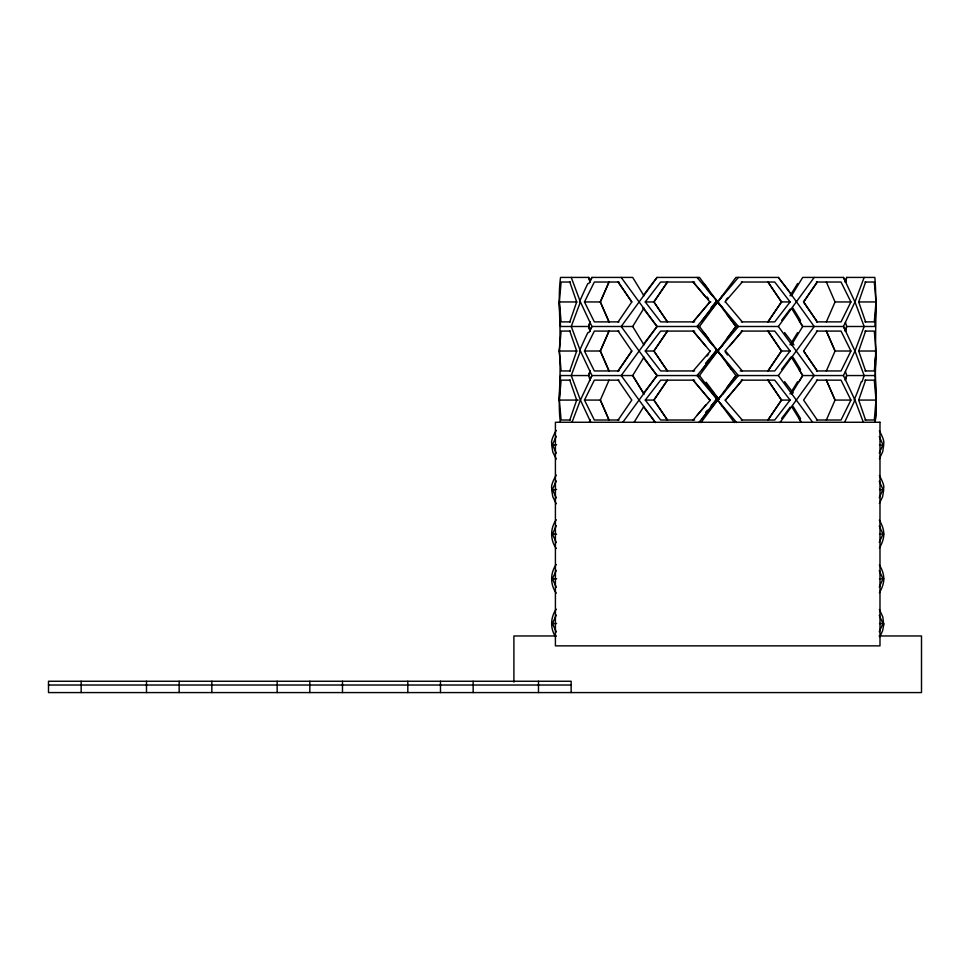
<?xml version="1.0" encoding="UTF-8"?>
<svg xmlns="http://www.w3.org/2000/svg" width="970" height="970" viewBox="0 0 970 970"><rect width="100%" height="100%" fill="white"/><g stroke="black" fill="none" stroke-linecap="round" stroke-linejoin="round"><path stroke-width="1.45" d="M555.58 636.781C550.051 628.56 550.426 617.175 556.259 609.196M556.259 593.143C550.111 584.813 550.123 572.833 556.259 564.504M551.627 578.872L556.622 578.823M556.259 548.45C550.111 540.132 550.123 528.141 556.259 519.811M551.627 534.179L556.622 534.13M551.627 623.564L556.622 623.516M883.755 489.571L882.591 496.773L879.366 503.406M883.755 444.793L882.7 451.729L879.366 458.713M883.731 624.607L882.809 616.884L879.366 609.548M883.755 623.564L879.475 623.516M879.366 592.791C885.27 582.667 885.283 574.955 879.366 564.855M883.755 578.872L879.475 578.823M879.366 548.098C885.283 537.78 885.283 530.505 879.366 520.162M560.308 421.889C557.386 398.246 561.872 374.638 559.181 351.019C561.751 326.478 557.265 301.961 560.539 277.42L588.681 277.42L589.517 280.148M845.452 281.506L846.713 277.42L874.855 277.42C877.11 306.059 874.831 334.626 875.874 363.289C873.909 382.847 878.068 402.55 875.086 422.156M556.259 475.118C554.125 478.743 546.668 492.384 556.622 489.438M556.259 430.425C554.137 434.063 546.668 447.619 556.622 444.745M559.181 400.076L560.539 375.548L588.681 375.548L589.942 371.462M876.213 301.949L874.855 326.49L846.713 326.49L845.452 330.576M876.213 351.019C873.57 374.638 877.85 398.246 875.086 421.889M883.731 624.741L882.591 630.852L879.802 636.781M570.409 321.882L561.096 321.882L559.375 301.949L561.096 282.027L570.409 282.027M570.409 370.952L561.096 370.952L559.375 351.019L561.096 331.085L570.409 331.085M570.409 420.01L561.096 420.01L559.375 400.076L561.096 380.155L570.409 380.155M864.973 282.027L874.297 282.027L876.019 301.949L874.297 321.882L864.973 321.882M864.973 370.952L874.297 370.952L876.019 351.019L874.297 331.085L864.973 331.085M864.973 380.155L874.297 380.155L876.019 400.076L874.297 420.01L864.973 420.01M875.376 360.986L876.019 351.019L858.523 351.019M590.136 331.388L588.681 326.49L590.136 321.579M590.136 370.649L588.681 375.548L590.136 380.458M589.408 422.156L590.136 419.707M845.258 282.331L846.713 277.42M845.258 331.388L846.713 326.49L845.452 322.392M845.258 380.458L846.713 375.548L845.452 371.462M589.942 330.576L588.681 326.49L589.942 322.392M845.452 379.634L846.713 375.548L874.855 375.548M865.592 282.027L858.705 301.949L865.592 321.882M569.802 321.882L576.689 301.949L569.802 282.027M569.802 370.952L576.689 351.019L569.802 331.085M569.802 420.01L576.689 400.076L569.802 380.155M865.592 331.085L858.705 351.019L865.592 370.952M865.592 380.155L858.705 400.076L865.592 420.01M572.07 422.156L580.412 400.076L591.942 375.548L580.412 351.019L571.245 326.49L580.412 301.949L571.245 277.42M862.075 381.683L864.149 375.548L854.97 351.019L843.451 326.49L854.97 301.949L864.149 277.42M600.333 301.949L609.027 282.027L600.333 301.949L609.027 321.882L600.333 301.949L584.473 301.949L594.343 321.882L618.957 321.882M580.412 351.019L571.245 375.548L580.412 400.076L590.73 422.156M600.333 351.019L609.027 331.085L600.333 351.019L609.027 370.952L600.333 351.019L584.473 351.019L594.343 331.085L618.957 331.085M826.355 282.027L835.061 301.949L826.355 321.882M791.435 295.826L802.699 277.42L843.451 277.42L854.97 301.949L864.149 326.49L854.97 351.019L843.451 375.548L854.97 400.076L844.688 422.156M609.027 380.155L600.333 400.076L609.027 420.01L600.333 400.076L584.473 400.076L594.343 380.155L618.957 380.155M826.355 370.952L835.061 351.019L826.355 331.085L835.061 351.019L850.92 351.019L841.038 370.952L816.437 370.952M826.355 420.01L835.061 400.076L826.355 380.155L835.061 400.076L850.92 400.076L841.038 420.01L816.437 420.01M584.473 301.949L594.343 282.027L618.957 282.027M816.437 282.027L841.038 282.027L850.92 301.949L841.038 321.882L816.437 321.882M590.124 281.106L591.942 277.42L632.682 277.42L643.959 295.826M590.124 330.164L591.942 326.49L580.412 301.949M588.851 283.555L591.942 277.42M588.851 332.613L591.942 326.49L632.682 326.49L643.995 308.084M590.087 379.234L591.942 375.548L632.682 375.548L643.959 393.953L632.682 375.548L643.995 357.154M799.037 381.683L802.699 375.548L843.451 375.548M634.174 422.156L643.219 407.436M799.037 369.412L802.699 375.548L791.399 393.953M791.435 344.883L802.699 326.49L843.451 326.49L845.925 331.388M879.256 452.917L882.991 444.745L879.256 436.573M879.256 497.61L882.991 489.438L879.256 481.265M879.256 542.303L882.991 534.13L879.256 525.958M879.256 586.995L882.991 578.823L879.256 570.651M879.256 631.688L882.991 623.516L879.256 615.344M556.331 436.27L552.403 444.745L556.331 453.22M556.331 480.962L552.403 489.438L556.331 497.913M556.331 525.655L552.403 534.13L556.331 542.606M556.331 570.348L552.403 578.823L556.331 587.299M556.331 615.041L552.403 623.516L556.331 631.991M653.901 301.949L667.445 321.882L653.901 301.949L667.445 282.027L653.901 301.949L645.28 301.949L660.655 321.882L694.617 321.882M653.901 351.019L667.445 370.952L653.901 351.019L667.445 331.085L653.901 351.019L645.28 351.019L660.655 370.952L694.617 370.952M653.901 400.076L667.445 420.01L653.901 400.076L667.445 380.155L653.901 400.076L645.28 400.076L660.655 380.155L694.617 380.155M781.493 301.949L767.949 282.027L781.493 301.949L767.949 321.882L781.493 301.949L790.113 301.949L774.739 321.882L741.322 321.882M781.493 351.019L767.949 331.085L781.493 351.019L767.949 370.952L781.493 351.019L790.113 351.019L774.739 370.952L740.171 370.952M781.493 400.076L767.949 380.155L781.493 400.076L767.949 420.01L781.493 400.076L790.113 400.076L774.739 380.155L741.322 380.155M618.132 321.882L631.797 301.949L618.145 282.027L631.797 301.949M618.132 420.01L631.797 400.076L618.132 380.155M817.249 331.085L803.596 351.019L817.249 370.952L803.596 351.019M817.249 380.155L803.596 400.076L817.249 420.01M814.194 277.42L778.352 326.49L735.927 326.49L726.833 314.219M622.885 422.156L657.042 375.548L699.467 375.548L735.927 326.49L704.014 283.555M631.797 351.019L618.145 370.952L631.797 351.019L618.132 331.085M655.453 422.568L621.2 375.548L657.042 326.49L699.467 326.49L718.261 301.185M726.833 338.748L735.927 326.49M700.983 422.568L718.843 398.549M734.411 422.568L717.691 400.076L735.927 375.548L778.352 375.548L812.52 422.156M726.033 299.96L727.512 297.972M707.13 356.002L708.621 354.001M726.833 387.818L735.927 375.548L704.014 332.613M643.425 295.268L657.042 277.42L699.467 277.42L708.561 289.69M643.425 344.326L657.029 326.49L621.2 277.42M643.425 393.396L657.029 375.548L621.2 326.49L657.029 277.42M722.262 295.826L717.691 301.949L738.388 326.49L697.006 375.548L718.346 400.853M719.982 298.881L735.927 277.42L778.352 277.42L787.798 289.69L814.194 326.49L778.352 375.548M718.843 349.479L717.715 351.019L738.388 375.548L722.88 393.953M719.413 348.715L719.982 347.951M719.413 397.785L719.982 397.009M645.28 301.949L660.655 282.027L694.617 282.027M645.28 351.019L660.655 331.085L694.617 331.085M790.113 400.076L774.739 420.01L741.322 420.01M779.941 422.568L814.194 375.548L778.352 326.49M742.232 282.027L725.014 301.949M693.15 370.952L710.379 351.019M693.15 420.01L705.711 405.06M738.388 277.42L717.703 301.949L697.006 277.42M697.321 415.027L710.379 400.076M698.727 422.568L718.988 398.549M725.014 351.019L742.232 331.085L729.682 346.035M718.988 300.421L697.006 326.49L712.513 344.883M719.643 299.657L720.286 298.881M722.88 344.883L717.691 351.019L708.27 339.864M725.233 391.165L717.703 400.076L736.666 422.568M741.322 282.027L774.739 282.027L790.113 301.949M559.375 301.949L576.871 301.949M710.84 301.949L709.907 301.949L693.15 321.882L709.907 301.949L693.15 282.027L705.711 296.965M835.061 301.949L850.92 301.949M858.62 301.949L876.019 301.949M588.681 326.49L560.539 326.49L559.181 301.949M741.322 331.085L774.739 331.085L790.113 351.019M816.437 331.085L841.038 331.085L850.92 351.019M559.375 351.019L576.871 351.019M618.957 370.952L594.343 370.952L584.473 351.019M816.437 380.155L841.038 380.155L850.92 400.076M559.375 400.076L578.217 400.076M725.014 400.076L742.244 420.01M858.62 400.076L876.019 400.076M618.957 420.01L594.343 420.01L584.473 400.076M694.617 420.01L660.655 420.01L645.28 400.076M879.475 444.745C888.277 447.34 881.439 434.669 879.366 430.777M879.475 489.438C888.277 491.851 881.378 479.228 879.366 475.47M879.475 534.13L883.755 534.13M556.319 635.968L513.894 635.968L513.894 682.153M879.075 635.968L921.5 635.968L921.5 692.58L48.5 692.58L48.5 681.255L571.136 681.255L571.136 692.58M48.5 685.026L571.136 685.026M718.346 302.725L722.88 308.084M722.88 357.154L717.048 350.255M725.475 301.949L742.244 321.882M707.324 289.69L712.513 295.826M717.048 301.185L718.176 302.531M725.475 351.019L742.244 370.952M709.919 351.019L693.15 331.085L705.711 346.035M657.042 326.49L642.601 307.526M657.042 375.548L643.425 357.712M778.352 277.42L791.969 295.268M655.32 422.387L643.425 406.769M715.411 298.881L717.121 301.185M718.261 302.725L719.982 305.017M715.411 347.951L719.982 354.086M707.13 296.965L708.621 298.966M725.293 352.013L727.512 355.008M726.833 363.289L731.38 369.412M718.261 400.853L699.467 375.548M719.982 403.144L722.262 406.212M699.467 326.49L708.561 338.748M717.266 301.379L718.127 302.531M556.259 459.065L552.803 452.081L551.627 444.793M556.259 503.757L552.803 496.773L551.627 489.523M792.175 309.309L802.711 326.49L799.037 320.355M791.399 357.154L802.711 375.548M792.175 407.436L801.22 422.156M643.959 344.883L632.682 326.49M799.037 418.482L801.232 422.156M843.451 277.42L845.925 282.331M854.97 400.076L863.191 421.889M588.681 277.42L590.136 282.331M538.483 681.255L538.483 692.58M473.154 681.255L473.154 692.58M440.477 681.255L440.489 692.58M407.812 681.255L407.812 692.58M342.483 681.255L342.483 692.58M309.818 681.255L309.818 692.58M277.153 681.255L277.153 692.58M211.824 681.255L211.824 692.58M179.159 681.255L179.159 692.58M146.494 681.255L146.494 692.58M81.165 681.255L81.165 692.58M792.878 308.048A391.14 174.273 48.1 0 1 800.505 320.403M797.558 283.604A391.14 171.933 -48.3 0 1 789.992 295.789M701.88 320.864A391.213 20.528 -53.3 0 1 716.563 301.112M711.119 307.696A380.119 19 -49.7 0 1 716.697 301.112M790.126 309.151A380.058 128.367 -46.7 0 1 781.638 320.294M579.466 301.985A380.058 242.755 -32.9 0 1 587.868 283.531M792.878 357.118A391.14 174.273 48.1 0 1 800.505 369.461M797.558 332.661A391.14 171.933 -48.3 0 1 789.992 344.847M701.88 369.934A391.213 20.528 -53.3 0 1 716.563 350.182M705.566 363.35A380.119 19 -49.7 0 1 716.697 350.17M790.877 357.202A380.058 128.367 -46.7 0 1 781.638 369.352M784.585 332.552A380.058 130.659 46.6 0 1 793.957 344.932M579.466 351.055A380.058 242.755 -32.9 0 1 587.868 332.601M861.287 381.695A380.058 259.063 -28 0 1 854.134 400.052M792.878 406.175A391.14 174.273 48.1 0 1 800.505 418.531M797.558 381.731A391.14 171.933 -48.3 0 1 789.992 393.917M705.566 412.408A380.119 19 -49.7 0 1 707.409 410.213M711.119 405.824A380.119 19 -49.7 0 1 716.697 399.24M718.697 399.24A380.119 16.381 49.7 0 1 709.094 387.879M701.88 418.991A391.213 20.528 -53.3 0 1 716.563 399.24M718.831 399.24A391.213 17.715 53.3 0 1 706.136 382.192M790.126 407.279A380.058 128.367 -46.7 0 1 781.638 418.422M784.585 381.622A380.058 130.659 46.6 0 1 793.181 392.959M817.249 282.027L803.596 301.949L817.249 321.882L803.596 301.949L817.249 282.027M742.244 380.155L725.475 400.076L742.232 380.155M879.984 422.265L555.41 422.265L555.41 645.862L879.984 645.862L879.984 422.265M709.907 400.076L693.15 380.155L709.919 400.076"/></g></svg>
